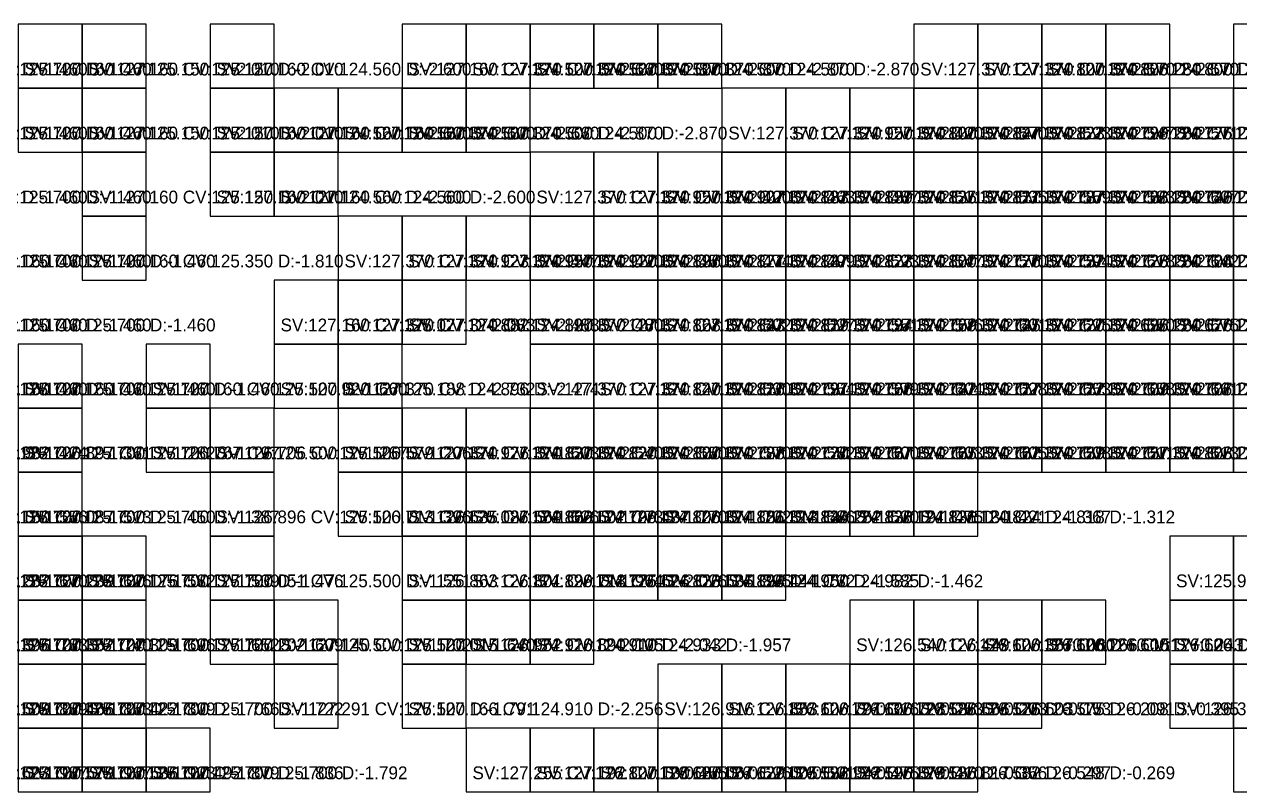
# Model space of a CAD drawing. Header units: metres. Extents: x 287857 to 287981, y 62957 to 63018.
# Drawn here: x 287893.02 to 287912.02, y 63005.93 to 63017.83 of the extents above; entities that cross this region are included whole.
import ezdxf

# ---------------------------------------------------------------- set-up
doc = ezdxf.new("R2010")
doc.units = ezdxf.units.M
for name, color, linetype, true_color in [('CORR-CUT', 7, 'Continuous', 0x3b82f6), ('CORR-DIFF-TXT', 7, 'Continuous', 0xffffff), ('CORR-FILL', 7, 'Continuous', 0xef4444)]:
    doc.layers.add(name, color=color, linetype=linetype, true_color=true_color)

msp = doc.modelspace()

# ---------------------------------------------------------------- linework, layer by layer
at = {"layer": 'CORR-CUT'}
for points in [[(287892.925, 63016.831, 127.16), (287893.925, 63016.831, 127.16), (287893.925, 63017.831, 127.16), (287892.925, 63017.831, 127.16), (287892.925, 63016.831, 127.16)], [(287893.925, 63016.831, 127.16), (287894.925, 63016.831, 127.16), (287894.925, 63017.831, 127.16), (287893.925, 63017.831, 127.16), (287893.925, 63016.831, 127.16)], [(287895.925, 63016.831, 127.16), (287896.925, 63016.831, 127.16), (287896.925, 63017.831, 127.16), (287895.925, 63017.831, 127.16), (287895.925, 63016.831, 127.16)], [(287898.925, 63016.831, 127.16), (287899.925, 63016.831, 127.16), (287899.925, 63017.831, 127.16), (287898.925, 63017.831, 127.16), (287898.925, 63016.831, 127.16)], [(287899.925, 63016.831, 127.37), (287900.925, 63016.831, 127.37), (287900.925, 63017.831, 127.37), (287899.925, 63017.831, 127.37), (287899.925, 63016.831, 127.37)], [(287900.925, 63016.831, 127.37), (287901.925, 63016.831, 127.37), (287901.925, 63017.831, 127.37), (287900.925, 63017.831, 127.37), (287900.925, 63016.831, 127.37)], [(287901.925, 63016.831, 127.37), (287902.925, 63016.831, 127.37), (287902.925, 63017.831, 127.37), (287901.925, 63017.831, 127.37), (287901.925, 63016.831, 127.37)], [(287902.925, 63016.831, 127.37), (287903.925, 63016.831, 127.37), (287903.925, 63017.831, 127.37), (287902.925, 63017.831, 127.37), (287902.925, 63016.831, 127.37)], [(287906.925, 63016.831, 127.37), (287907.925, 63016.831, 127.37), (287907.925, 63017.831, 127.37), (287906.925, 63017.831, 127.37), (287906.925, 63016.831, 127.37)], [(287907.925, 63016.831, 127.37), (287908.925, 63016.831, 127.37), (287908.925, 63017.831, 127.37), (287907.925, 63017.831, 127.37), (287907.925, 63016.831, 127.37)], [(287908.925, 63016.831, 127.37), (287909.925, 63016.831, 127.37), (287909.925, 63017.831, 127.37), (287908.925, 63017.831, 127.37), (287908.925, 63016.831, 127.37)], [(287909.925, 63016.831, 126.28), (287910.925, 63016.831, 126.28), (287910.925, 63017.831, 126.28), (287909.925, 63017.831, 126.28), (287909.925, 63016.831, 126.28)], [(287911.925, 63016.831, 126.28), (287912.925, 63016.831, 126.28), (287912.925, 63017.831, 126.28), (287911.925, 63017.831, 126.28), (287911.925, 63016.831, 126.28)], [(287892.925, 63015.831, 127.16), (287893.925, 63015.831, 127.16), (287893.925, 63016.831, 127.16), (287892.925, 63016.831, 127.16), (287892.925, 63015.831, 127.16)], [(287893.925, 63015.831, 127.16), (287894.925, 63015.831, 127.16), (287894.925, 63016.831, 127.16), (287893.925, 63016.831, 127.16), (287893.925, 63015.831, 127.16)], [(287895.925, 63015.831, 127.16), (287896.925, 63015.831, 127.16), (287896.925, 63016.831, 127.16), (287895.925, 63016.831, 127.16), (287895.925, 63015.831, 127.16)], [(287896.925, 63015.831, 127.16), (287897.925, 63015.831, 127.16), (287897.925, 63016.831, 127.16), (287896.925, 63016.831, 127.16), (287896.925, 63015.831, 127.16)], [(287897.925, 63015.831, 127.16), (287898.925, 63015.831, 127.16), (287898.925, 63016.831, 127.16), (287897.925, 63016.831, 127.16), (287897.925, 63015.831, 127.16)], [(287898.925, 63015.831, 127.37), (287899.925, 63015.831, 127.37), (287899.925, 63016.831, 127.37), (287898.925, 63016.831, 127.37), (287898.925, 63015.831, 127.37)], [(287899.925, 63015.831, 127.37), (287900.925, 63015.831, 127.37), (287900.925, 63016.831, 127.37), (287899.925, 63016.831, 127.37), (287899.925, 63015.831, 127.37)], [(287903.925, 63015.831, 127.37), (287904.925, 63015.831, 127.37), (287904.925, 63016.831, 127.37), (287903.925, 63016.831, 127.37), (287903.925, 63015.831, 127.37)], [(287904.925, 63015.831, 127.37), (287905.925, 63015.831, 127.37), (287905.925, 63016.831, 127.37), (287904.925, 63016.831, 127.37), (287904.925, 63015.831, 127.37)], [(287905.925, 63015.831, 127.37), (287906.925, 63015.831, 127.37), (287906.925, 63016.831, 127.37), (287905.925, 63016.831, 127.37), (287905.925, 63015.831, 127.37)], [(287906.925, 63015.831, 127.37), (287907.925, 63015.831, 127.37), (287907.925, 63016.831, 127.37), (287906.925, 63016.831, 127.37), (287906.925, 63015.831, 127.37)], [(287907.925, 63015.831, 127.37), (287908.925, 63015.831, 127.37), (287908.925, 63016.831, 127.37), (287907.925, 63016.831, 127.37), (287907.925, 63015.831, 127.37)], [(287908.925, 63015.831, 127.37), (287909.925, 63015.831, 127.37), (287909.925, 63016.831, 127.37), (287908.925, 63016.831, 127.37), (287908.925, 63015.831, 127.37)], [(287909.925, 63015.831, 126.28), (287910.925, 63015.831, 126.28), (287910.925, 63016.831, 126.28), (287909.925, 63016.831, 126.28), (287909.925, 63015.831, 126.28)], [(287910.925, 63015.831, 126.28), (287911.925, 63015.831, 126.28), (287911.925, 63016.831, 126.28), (287910.925, 63016.831, 126.28), (287910.925, 63015.831, 126.28)], [(287911.925, 63015.831, 126.28), (287912.925, 63015.831, 126.28), (287912.925, 63016.831, 126.28), (287911.925, 63016.831, 126.28), (287911.925, 63015.831, 126.28)], [(287893.925, 63014.831, 127.16), (287894.925, 63014.831, 127.16), (287894.925, 63015.831, 127.16), (287893.925, 63015.831, 127.16), (287893.925, 63014.831, 127.16)], [(287895.925, 63014.831, 127.16), (287896.925, 63014.831, 127.16), (287896.925, 63015.831, 127.16), (287895.925, 63015.831, 127.16), (287895.925, 63014.831, 127.16)], [(287896.925, 63014.831, 127.16), (287897.925, 63014.831, 127.16), (287897.925, 63015.831, 127.16), (287896.925, 63015.831, 127.16), (287896.925, 63014.831, 127.16)], [(287900.925, 63014.831, 127.37), (287901.925, 63014.831, 127.37), (287901.925, 63015.831, 127.37), (287900.925, 63015.831, 127.37), (287900.925, 63014.831, 127.37)], [(287901.925, 63014.831, 127.37), (287902.925, 63014.831, 127.37), (287902.925, 63015.831, 127.37), (287901.925, 63015.831, 127.37), (287901.925, 63014.831, 127.37)], [(287902.925, 63014.831, 127.37), (287903.925, 63014.831, 127.37), (287903.925, 63015.831, 127.37), (287902.925, 63015.831, 127.37), (287902.925, 63014.831, 127.37)], [(287903.925, 63014.831, 127.37), (287904.925, 63014.831, 127.37), (287904.925, 63015.831, 127.37), (287903.925, 63015.831, 127.37), (287903.925, 63014.831, 127.37)], [(287904.925, 63014.831, 127.37), (287905.925, 63014.831, 127.37), (287905.925, 63015.831, 127.37), (287904.925, 63015.831, 127.37), (287904.925, 63014.831, 127.37)], [(287905.925, 63014.831, 127.37), (287906.925, 63014.831, 127.37), (287906.925, 63015.831, 127.37), (287905.925, 63015.831, 127.37), (287905.925, 63014.831, 127.37)], [(287906.925, 63014.831, 127.37), (287907.925, 63014.831, 127.37), (287907.925, 63015.831, 127.37), (287906.925, 63015.831, 127.37), (287906.925, 63014.831, 127.37)], [(287907.925, 63014.831, 127.37), (287908.925, 63014.831, 127.37), (287908.925, 63015.831, 127.37), (287907.925, 63015.831, 127.37), (287907.925, 63014.831, 127.37)], [(287908.925, 63014.831, 127.37), (287909.925, 63014.831, 127.37), (287909.925, 63015.831, 127.37), (287908.925, 63015.831, 127.37), (287908.925, 63014.831, 127.37)], [(287909.925, 63014.831, 126.28), (287910.925, 63014.831, 126.28), (287910.925, 63015.831, 126.28), (287909.925, 63015.831, 126.28), (287909.925, 63014.831, 126.28)], [(287910.925, 63014.831, 126.28), (287911.925, 63014.831, 126.28), (287911.925, 63015.831, 126.28), (287910.925, 63015.831, 126.28), (287910.925, 63014.831, 126.28)], [(287911.925, 63014.831, 126.28), (287912.925, 63014.831, 126.28), (287912.925, 63015.831, 126.28), (287911.925, 63015.831, 126.28), (287911.925, 63014.831, 126.28)], [(287893.925, 63013.831, 127.16), (287894.925, 63013.831, 127.16), (287894.925, 63014.831, 127.16), (287893.925, 63014.831, 127.16), (287893.925, 63013.831, 127.16)], [(287897.925, 63013.831, 127.37), (287898.925, 63013.831, 127.37), (287898.925, 63014.831, 127.37), (287897.925, 63014.831, 127.37), (287897.925, 63013.831, 127.37)], [(287898.925, 63013.831, 127.37), (287899.925, 63013.831, 127.37), (287899.925, 63014.831, 127.37), (287898.925, 63014.831, 127.37), (287898.925, 63013.831, 127.37)], [(287899.925, 63013.831, 127.37), (287900.925, 63013.831, 127.37), (287900.925, 63014.831, 127.37), (287899.925, 63014.831, 127.37), (287899.925, 63013.831, 127.37)], [(287900.925, 63013.831, 127.37), (287901.925, 63013.831, 127.37), (287901.925, 63014.831, 127.37), (287900.925, 63014.831, 127.37), (287900.925, 63013.831, 127.37)], [(287901.925, 63013.831, 127.37), (287902.925, 63013.831, 127.37), (287902.925, 63014.831, 127.37), (287901.925, 63014.831, 127.37), (287901.925, 63013.831, 127.37)], [(287902.925, 63013.831, 127.37), (287903.925, 63013.831, 127.37), (287903.925, 63014.831, 127.37), (287902.925, 63014.831, 127.37), (287902.925, 63013.831, 127.37)], [(287903.925, 63013.831, 127.37), (287904.925, 63013.831, 127.37), (287904.925, 63014.831, 127.37), (287903.925, 63014.831, 127.37), (287903.925, 63013.831, 127.37)], [(287904.925, 63013.831, 127.37), (287905.925, 63013.831, 127.37), (287905.925, 63014.831, 127.37), (287904.925, 63014.831, 127.37), (287904.925, 63013.831, 127.37)], [(287905.925, 63013.831, 127.37), (287906.925, 63013.831, 127.37), (287906.925, 63014.831, 127.37), (287905.925, 63014.831, 127.37), (287905.925, 63013.831, 127.37)], [(287906.925, 63013.831, 127.37), (287907.925, 63013.831, 127.37), (287907.925, 63014.831, 127.37), (287906.925, 63014.831, 127.37), (287906.925, 63013.831, 127.37)], [(287907.925, 63013.831, 127.37), (287908.925, 63013.831, 127.37), (287908.925, 63014.831, 127.37), (287907.925, 63014.831, 127.37), (287907.925, 63013.831, 127.37)], [(287908.925, 63013.831, 127.37), (287909.925, 63013.831, 127.37), (287909.925, 63014.831, 127.37), (287908.925, 63014.831, 127.37), (287908.925, 63013.831, 127.37)], [(287909.925, 63013.831, 126.28), (287910.925, 63013.831, 126.28), (287910.925, 63014.831, 126.28), (287909.925, 63014.831, 126.28), (287909.925, 63013.831, 126.28)], [(287910.925, 63013.831, 126.28), (287911.925, 63013.831, 126.28), (287911.925, 63014.831, 126.28), (287910.925, 63014.831, 126.28), (287910.925, 63013.831, 126.28)], [(287911.925, 63013.831, 126.28), (287912.925, 63013.831, 126.28), (287912.925, 63014.831, 126.28), (287911.925, 63014.831, 126.28), (287911.925, 63013.831, 126.28)], [(287896.925, 63012.831, 127.16), (287897.925, 63012.831, 127.16), (287897.925, 63013.831, 127.16), (287896.925, 63013.831, 127.16), (287896.925, 63012.831, 127.16)], [(287897.925, 63012.831, 127.37), (287898.925, 63012.831, 127.37), (287898.925, 63013.831, 127.37), (287897.925, 63013.831, 127.37), (287897.925, 63012.831, 127.37)], [(287898.925, 63012.831, 127.37), (287899.925, 63012.831, 127.37), (287899.925, 63013.831, 127.37), (287898.925, 63013.831, 127.37), (287898.925, 63012.831, 127.37)], [(287900.925, 63012.831, 127.37), (287901.925, 63012.831, 127.37), (287901.925, 63013.831, 127.37), (287900.925, 63013.831, 127.37), (287900.925, 63012.831, 127.37)], [(287901.925, 63012.831, 127.37), (287902.925, 63012.831, 127.37), (287902.925, 63013.831, 127.37), (287901.925, 63013.831, 127.37), (287901.925, 63012.831, 127.37)], [(287902.925, 63012.831, 127.37), (287903.925, 63012.831, 127.37), (287903.925, 63013.831, 127.37), (287902.925, 63013.831, 127.37), (287902.925, 63012.831, 127.37)], [(287903.925, 63012.831, 127.37), (287904.925, 63012.831, 127.37), (287904.925, 63013.831, 127.37), (287903.925, 63013.831, 127.37), (287903.925, 63012.831, 127.37)], [(287904.925, 63012.831, 127.37), (287905.925, 63012.831, 127.37), (287905.925, 63013.831, 127.37), (287904.925, 63013.831, 127.37), (287904.925, 63012.831, 127.37)], [(287905.925, 63012.831, 127.37), (287906.925, 63012.831, 127.37), (287906.925, 63013.831, 127.37), (287905.925, 63013.831, 127.37), (287905.925, 63012.831, 127.37)], [(287906.925, 63012.831, 127.37), (287907.925, 63012.831, 127.37), (287907.925, 63013.831, 127.37), (287906.925, 63013.831, 127.37), (287906.925, 63012.831, 127.37)], [(287907.925, 63012.831, 127.37), (287908.925, 63012.831, 127.37), (287908.925, 63013.831, 127.37), (287907.925, 63013.831, 127.37), (287907.925, 63012.831, 127.37)], [(287908.925, 63012.831, 127.37), (287909.925, 63012.831, 127.37), (287909.925, 63013.831, 127.37), (287908.925, 63013.831, 127.37), (287908.925, 63012.831, 127.37)], [(287909.925, 63012.831, 126.28), (287910.925, 63012.831, 126.28), (287910.925, 63013.831, 126.28), (287909.925, 63013.831, 126.28), (287909.925, 63012.831, 126.28)], [(287910.925, 63012.831, 126.28), (287911.925, 63012.831, 126.28), (287911.925, 63013.831, 126.28), (287910.925, 63013.831, 126.28), (287910.925, 63012.831, 126.28)], [(287911.925, 63012.831, 126.28), (287912.925, 63012.831, 126.28), (287912.925, 63013.831, 126.28), (287911.925, 63013.831, 126.28), (287911.925, 63012.831, 126.28)], [(287892.925, 63011.831, 127.16), (287893.925, 63011.831, 127.16), (287893.925, 63012.831, 127.16), (287892.925, 63012.831, 127.16), (287892.925, 63011.831, 127.16)], [(287894.925, 63011.831, 127.16), (287895.925, 63011.831, 127.16), (287895.925, 63012.831, 127.16), (287894.925, 63012.831, 127.16), (287894.925, 63011.831, 127.16)], [(287896.925, 63011.831, 127.92), (287897.925, 63011.831, 127.92), (287897.925, 63012.831, 127.92), (287896.925, 63012.831, 127.92), (287896.925, 63011.831, 127.92)], [(287897.925, 63011.831, 127.37), (287898.925, 63011.831, 127.37), (287898.925, 63012.831, 127.37), (287897.925, 63012.831, 127.37), (287897.925, 63011.831, 127.37)], [(287900.925, 63011.831, 127.37), (287901.925, 63011.831, 127.37), (287901.925, 63012.831, 127.37), (287900.925, 63012.831, 127.37), (287900.925, 63011.831, 127.37)], [(287901.925, 63011.831, 127.37), (287902.925, 63011.831, 127.37), (287902.925, 63012.831, 127.37), (287901.925, 63012.831, 127.37), (287901.925, 63011.831, 127.37)], [(287902.925, 63011.831, 127.37), (287903.925, 63011.831, 127.37), (287903.925, 63012.831, 127.37), (287902.925, 63012.831, 127.37), (287902.925, 63011.831, 127.37)], [(287903.925, 63011.831, 127.37), (287904.925, 63011.831, 127.37), (287904.925, 63012.831, 127.37), (287903.925, 63012.831, 127.37), (287903.925, 63011.831, 127.37)], [(287904.925, 63011.831, 127.37), (287905.925, 63011.831, 127.37), (287905.925, 63012.831, 127.37), (287904.925, 63012.831, 127.37), (287904.925, 63011.831, 127.37)], [(287905.925, 63011.831, 127.37), (287906.925, 63011.831, 127.37), (287906.925, 63012.831, 127.37), (287905.925, 63012.831, 127.37), (287905.925, 63011.831, 127.37)], [(287906.925, 63011.831, 127.37), (287907.925, 63011.831, 127.37), (287907.925, 63012.831, 127.37), (287906.925, 63012.831, 127.37), (287906.925, 63011.831, 127.37)], [(287907.925, 63011.831, 127.37), (287908.925, 63011.831, 127.37), (287908.925, 63012.831, 127.37), (287907.925, 63012.831, 127.37), (287907.925, 63011.831, 127.37)], [(287908.925, 63011.831, 127.37), (287909.925, 63011.831, 127.37), (287909.925, 63012.831, 127.37), (287908.925, 63012.831, 127.37), (287908.925, 63011.831, 127.37)], [(287909.925, 63011.831, 127.37), (287910.925, 63011.831, 127.37), (287910.925, 63012.831, 127.37), (287909.925, 63012.831, 127.37), (287909.925, 63011.831, 127.37)], [(287910.925, 63011.831, 126.28), (287911.925, 63011.831, 126.28), (287911.925, 63012.831, 126.28), (287910.925, 63012.831, 126.28), (287910.925, 63011.831, 126.28)], [(287911.925, 63011.831, 126.28), (287912.925, 63011.831, 126.28), (287912.925, 63012.831, 126.28), (287911.925, 63012.831, 126.28), (287911.925, 63011.831, 126.28)], [(287892.925, 63010.831, 126.897), (287893.925, 63010.831, 126.897), (287893.925, 63011.831, 126.897), (287892.925, 63011.831, 126.897), (287892.925, 63010.831, 126.897)], [(287894.925, 63010.831, 126.767), (287895.925, 63010.831, 126.767), (287895.925, 63011.831, 126.767), (287894.925, 63011.831, 126.767), (287894.925, 63010.831, 126.767)], [(287895.925, 63010.831, 126.706), (287896.925, 63010.831, 126.706), (287896.925, 63011.831, 126.706), (287895.925, 63011.831, 126.706), (287895.925, 63010.831, 126.706)], [(287897.925, 63010.831, 126.579), (287898.925, 63010.831, 126.579), (287898.925, 63011.831, 126.579), (287897.925, 63011.831, 126.579), (287897.925, 63010.831, 126.579)], [(287898.925, 63010.831, 127.37), (287899.925, 63010.831, 127.37), (287899.925, 63011.831, 127.37), (287898.925, 63011.831, 127.37), (287898.925, 63010.831, 127.37)], [(287899.925, 63010.831, 127.37), (287900.925, 63010.831, 127.37), (287900.925, 63011.831, 127.37), (287899.925, 63011.831, 127.37), (287899.925, 63010.831, 127.37)], [(287900.925, 63010.831, 127.37), (287901.925, 63010.831, 127.37), (287901.925, 63011.831, 127.37), (287900.925, 63011.831, 127.37), (287900.925, 63010.831, 127.37)], [(287901.925, 63010.831, 127.37), (287902.925, 63010.831, 127.37), (287902.925, 63011.831, 127.37), (287901.925, 63011.831, 127.37), (287901.925, 63010.831, 127.37)], [(287902.925, 63010.831, 127.37), (287903.925, 63010.831, 127.37), (287903.925, 63011.831, 127.37), (287902.925, 63011.831, 127.37), (287902.925, 63010.831, 127.37)], [(287903.925, 63010.831, 127.37), (287904.925, 63010.831, 127.37), (287904.925, 63011.831, 127.37), (287903.925, 63011.831, 127.37), (287903.925, 63010.831, 127.37)], [(287904.925, 63010.831, 127.37), (287905.925, 63010.831, 127.37), (287905.925, 63011.831, 127.37), (287904.925, 63011.831, 127.37), (287904.925, 63010.831, 127.37)], [(287905.925, 63010.831, 127.37), (287906.925, 63010.831, 127.37), (287906.925, 63011.831, 127.37), (287905.925, 63011.831, 127.37), (287905.925, 63010.831, 127.37)], [(287906.925, 63010.831, 127.37), (287907.925, 63010.831, 127.37), (287907.925, 63011.831, 127.37), (287906.925, 63011.831, 127.37), (287906.925, 63010.831, 127.37)], [(287907.925, 63010.831, 127.37), (287908.925, 63010.831, 127.37), (287908.925, 63011.831, 127.37), (287907.925, 63011.831, 127.37), (287907.925, 63010.831, 127.37)], [(287908.925, 63010.831, 127.37), (287909.925, 63010.831, 127.37), (287909.925, 63011.831, 127.37), (287908.925, 63011.831, 127.37), (287908.925, 63010.831, 127.37)], [(287909.925, 63010.831, 127.37), (287910.925, 63010.831, 127.37), (287910.925, 63011.831, 127.37), (287909.925, 63011.831, 127.37), (287909.925, 63010.831, 127.37)], [(287910.925, 63010.831, 126.28), (287911.925, 63010.831, 126.28), (287911.925, 63011.831, 126.28), (287910.925, 63011.831, 126.28), (287910.925, 63010.831, 126.28)], [(287911.925, 63010.831, 126.28), (287912.925, 63010.831, 126.28), (287912.925, 63011.831, 126.28), (287911.925, 63011.831, 126.28), (287911.925, 63010.831, 126.28)], [(287892.925, 63009.831, 127.087), (287893.925, 63009.831, 127.087), (287893.925, 63010.831, 127.087), (287892.925, 63010.831, 127.087), (287892.925, 63009.831, 127.087)], [(287895.925, 63009.831, 126.896), (287896.925, 63009.831, 126.896), (287896.925, 63010.831, 126.896), (287895.925, 63010.831, 126.896), (287895.925, 63009.831, 126.896)], [(287897.925, 63009.831, 126.713), (287898.925, 63009.831, 126.713), (287898.925, 63010.831, 126.713), (287897.925, 63010.831, 126.713), (287897.925, 63009.831, 126.713)], [(287898.925, 63009.831, 126.635), (287899.925, 63009.831, 126.635), (287899.925, 63010.831, 126.635), (287898.925, 63010.831, 126.635), (287898.925, 63009.831, 126.635)], [(287899.925, 63009.831, 126.569), (287900.925, 63009.831, 126.569), (287900.925, 63010.831, 126.569), (287899.925, 63010.831, 126.569), (287899.925, 63009.831, 126.569)], [(287900.925, 63009.831, 126.502), (287901.925, 63009.831, 126.502), (287901.925, 63010.831, 126.502), (287900.925, 63010.831, 126.502), (287900.925, 63009.831, 126.502)], [(287901.925, 63009.831, 126.437), (287902.925, 63009.831, 126.437), (287902.925, 63010.831, 126.437), (287901.925, 63010.831, 126.437), (287901.925, 63009.831, 126.437)], [(287902.925, 63009.831, 126.374), (287903.925, 63009.831, 126.374), (287903.925, 63010.831, 126.374), (287902.925, 63010.831, 126.374), (287902.925, 63009.831, 126.374)], [(287903.925, 63009.831, 126.313), (287904.925, 63009.831, 126.313), (287904.925, 63010.831, 126.313), (287903.925, 63010.831, 126.313), (287903.925, 63009.831, 126.313)], [(287904.925, 63009.831, 126.252), (287905.925, 63009.831, 126.252), (287905.925, 63010.831, 126.252), (287904.925, 63010.831, 126.252), (287904.925, 63009.831, 126.252)], [(287905.925, 63009.831, 126.191), (287906.925, 63009.831, 126.191), (287906.925, 63010.831, 126.191), (287905.925, 63010.831, 126.191), (287905.925, 63009.831, 126.191)], [(287906.925, 63009.831, 126.13), (287907.925, 63009.831, 126.13), (287907.925, 63010.831, 126.13), (287906.925, 63010.831, 126.13), (287906.925, 63009.831, 126.13)], [(287892.925, 63008.831, 127.239), (287893.925, 63008.831, 127.239), (287893.925, 63009.831, 127.239), (287892.925, 63009.831, 127.239), (287892.925, 63008.831, 127.239)], [(287893.925, 63008.831, 127.176), (287894.925, 63008.831, 127.176), (287894.925, 63009.831, 127.176), (287893.925, 63009.831, 127.176), (287893.925, 63008.831, 127.176)], [(287895.925, 63008.831, 127.051), (287896.925, 63008.831, 127.051), (287896.925, 63009.831, 127.051), (287895.925, 63009.831, 127.051), (287895.925, 63008.831, 127.051)], [(287898.925, 63008.831, 126.863), (287899.925, 63008.831, 126.863), (287899.925, 63009.831, 126.863), (287898.925, 63009.831, 126.863), (287898.925, 63008.831, 126.863)], [(287899.925, 63008.831, 126.801), (287900.925, 63008.831, 126.801), (287900.925, 63009.831, 126.801), (287899.925, 63009.831, 126.801), (287899.925, 63008.831, 126.801)], [(287900.925, 63008.831, 126.718), (287901.925, 63008.831, 126.718), (287901.925, 63009.831, 126.718), (287900.925, 63009.831, 126.718), (287900.925, 63008.831, 126.718)], [(287901.925, 63008.831, 126.626), (287902.925, 63008.831, 126.626), (287902.925, 63009.831, 126.626), (287901.925, 63009.831, 126.626), (287901.925, 63008.831, 126.626)], [(287902.925, 63008.831, 126.535), (287903.925, 63008.831, 126.535), (287903.925, 63009.831, 126.535), (287902.925, 63009.831, 126.535), (287902.925, 63008.831, 126.535)], [(287903.925, 63008.831, 126.444), (287904.925, 63008.831, 126.444), (287904.925, 63009.831, 126.444), (287903.925, 63009.831, 126.444), (287903.925, 63008.831, 126.444)], [(287910.925, 63008.831, 125.981), (287911.925, 63008.831, 125.981), (287911.925, 63009.831, 125.981), (287910.925, 63009.831, 125.981), (287910.925, 63008.831, 125.981)], [(287911.925, 63008.831, 125.92), (287912.925, 63008.831, 125.92), (287912.925, 63009.831, 125.92), (287911.925, 63009.831, 125.92), (287911.925, 63008.831, 125.92)], [(287892.925, 63007.831, 127.352), (287893.925, 63007.831, 127.352), (287893.925, 63008.831, 127.352), (287892.925, 63008.831, 127.352), (287892.925, 63007.831, 127.352)], [(287893.925, 63007.831, 127.309), (287894.925, 63007.831, 127.309), (287894.925, 63008.831, 127.309), (287893.925, 63008.831, 127.309), (287893.925, 63007.831, 127.309)], [(287895.925, 63007.831, 127.202), (287896.925, 63007.831, 127.202), (287896.925, 63008.831, 127.202), (287895.925, 63008.831, 127.202), (287895.925, 63007.831, 127.202)], [(287896.925, 63007.831, 127.14), (287897.925, 63007.831, 127.14), (287897.925, 63008.831, 127.14), (287896.925, 63008.831, 127.14), (287896.925, 63007.831, 127.14)], [(287898.925, 63007.831, 127.015), (287899.925, 63007.831, 127.015), (287899.925, 63008.831, 127.015), (287898.925, 63008.831, 127.015), (287898.925, 63007.831, 127.015)], [(287899.925, 63007.831, 126.952), (287900.925, 63007.831, 126.952), (287900.925, 63008.831, 126.952), (287899.925, 63008.831, 126.952), (287899.925, 63007.831, 126.952)], [(287900.925, 63007.831, 126.89), (287901.925, 63007.831, 126.89), (287901.925, 63008.831, 126.89), (287900.925, 63008.831, 126.89), (287900.925, 63007.831, 126.89)], [(287910.925, 63007.831, 126.109), (287911.925, 63007.831, 126.109), (287911.925, 63008.831, 126.109), (287910.925, 63008.831, 126.109), (287910.925, 63007.831, 126.109)], [(287911.925, 63007.831, 126.043), (287912.925, 63007.831, 126.043), (287912.925, 63008.831, 126.043), (287911.925, 63008.831, 126.043), (287911.925, 63007.831, 126.043)], [(287892.925, 63006.831, 127.466), (287893.925, 63006.831, 127.466), (287893.925, 63007.831, 127.466), (287892.925, 63007.831, 127.466), (287892.925, 63006.831, 127.466)], [(287893.925, 63006.831, 127.422), (287894.925, 63006.831, 127.422), (287894.925, 63007.831, 127.422), (287893.925, 63007.831, 127.422), (287893.925, 63006.831, 127.422)], [(287896.925, 63006.831, 127.291), (287897.925, 63006.831, 127.291), (287897.925, 63007.831, 127.291), (287896.925, 63007.831, 127.291), (287896.925, 63006.831, 127.291)], [(287898.925, 63006.831, 127.166), (287899.925, 63006.831, 127.166), (287899.925, 63007.831, 127.166), (287898.925, 63007.831, 127.166), (287898.925, 63006.831, 127.166)], [(287902.925, 63006.831, 126.916), (287903.925, 63006.831, 126.916), (287903.925, 63007.831, 126.916), (287902.925, 63007.831, 126.916), (287902.925, 63006.831, 126.916)], [(287903.925, 63006.831, 126.853), (287904.925, 63006.831, 126.853), (287904.925, 63007.831, 126.853), (287903.925, 63007.831, 126.853), (287903.925, 63006.831, 126.853)], [(287904.925, 63006.831, 126.791), (287905.925, 63006.831, 126.791), (287905.925, 63007.831, 126.791), (287904.925, 63007.831, 126.791), (287904.925, 63006.831, 126.791)], [(287905.925, 63006.831, 126.728), (287906.925, 63006.831, 126.728), (287906.925, 63007.831, 126.728), (287905.925, 63007.831, 126.728), (287905.925, 63006.831, 126.728)], [(287906.925, 63006.831, 126.666), (287907.925, 63006.831, 126.666), (287907.925, 63007.831, 126.666), (287906.925, 63007.831, 126.666), (287906.925, 63006.831, 126.666)], [(287907.925, 63006.831, 126.603), (287908.925, 63006.831, 126.603), (287908.925, 63007.831, 126.603), (287907.925, 63007.831, 126.603), (287907.925, 63006.831, 126.603)], [(287910.925, 63006.831, 126.362), (287911.925, 63006.831, 126.362), (287911.925, 63007.831, 126.362), (287910.925, 63007.831, 126.362), (287910.925, 63006.831, 126.362)], [(287911.925, 63006.831, 126.271), (287912.925, 63006.831, 126.271), (287912.925, 63007.831, 126.271), (287911.925, 63007.831, 126.271), (287911.925, 63006.831, 126.271)], [(287892.925, 63005.831, 127.579), (287893.925, 63005.831, 127.579), (287893.925, 63006.831, 127.579), (287892.925, 63006.831, 127.579), (287892.925, 63005.831, 127.579)], [(287893.925, 63005.831, 127.536), (287894.925, 63005.831, 127.536), (287894.925, 63006.831, 127.536), (287893.925, 63006.831, 127.536), (287893.925, 63005.831, 127.536)], [(287894.925, 63005.831, 127.492), (287895.925, 63005.831, 127.492), (287895.925, 63006.831, 127.492), (287894.925, 63006.831, 127.492), (287894.925, 63005.831, 127.492)], [(287899.925, 63005.831, 127.255), (287900.925, 63005.831, 127.255), (287900.925, 63006.831, 127.255), (287899.925, 63006.831, 127.255), (287899.925, 63005.831, 127.255)], [(287900.925, 63005.831, 127.192), (287901.925, 63005.831, 127.192), (287901.925, 63006.831, 127.192), (287900.925, 63006.831, 127.192), (287900.925, 63005.831, 127.192)], [(287901.925, 63005.831, 127.13), (287902.925, 63005.831, 127.13), (287902.925, 63006.831, 127.13), (287901.925, 63006.831, 127.13), (287901.925, 63005.831, 127.13)], [(287902.925, 63005.831, 127.067), (287903.925, 63005.831, 127.067), (287903.925, 63006.831, 127.067), (287902.925, 63006.831, 127.067), (287902.925, 63005.831, 127.067)], [(287903.925, 63005.831, 127.005), (287904.925, 63005.831, 127.005), (287904.925, 63006.831, 127.005), (287903.925, 63006.831, 127.005), (287903.925, 63005.831, 127.005)], [(287904.925, 63005.831, 126.942), (287905.925, 63005.831, 126.942), (287905.925, 63006.831, 126.942), (287904.925, 63006.831, 126.942), (287904.925, 63005.831, 126.942)], [(287905.925, 63005.831, 126.879), (287906.925, 63005.831, 126.879), (287906.925, 63006.831, 126.879), (287905.925, 63006.831, 126.879), (287905.925, 63005.831, 126.879)], [(287906.925, 63005.831, 126.817), (287907.925, 63005.831, 126.817), (287907.925, 63006.831, 126.817), (287906.925, 63006.831, 126.817), (287906.925, 63005.831, 126.817)], [(287911.925, 63005.831, 126.504), (287912.925, 63005.831, 126.504), (287912.925, 63006.831, 126.504), (287911.925, 63006.831, 126.504), (287911.925, 63005.831, 126.504)]]:
    msp.add_polyline3d(points, dxfattribs=at)
at = {"layer": 'CORR-FILL'}
for points in [[(287905.925, 63007.831, 126.54), (287906.925, 63007.831, 126.54), (287906.925, 63008.831, 126.54), (287905.925, 63008.831, 126.54), (287905.925, 63007.831, 126.54)], [(287906.925, 63007.831, 126.449), (287907.925, 63007.831, 126.449), (287907.925, 63008.831, 126.449), (287906.925, 63008.831, 126.449), (287906.925, 63007.831, 126.449)], [(287907.925, 63007.831, 126.357), (287908.925, 63007.831, 126.357), (287908.925, 63008.831, 126.357), (287907.925, 63008.831, 126.357), (287907.925, 63007.831, 126.357)], [(287908.925, 63007.831, 126.266), (287909.925, 63007.831, 126.266), (287909.925, 63008.831, 126.266), (287908.925, 63008.831, 126.266), (287908.925, 63007.831, 126.266)]]:
    msp.add_polyline3d(points, dxfattribs=at)

# ---------------------------------------------------------------- texts
at = {"layer": 'CORR-DIFF-TXT'}
for s, p in [('SV:127.160 CV:125.700 D:-1.460', (287890.025, 63017.031, 127.16)), ('SV:127.160 CV:125.700 D:-1.460', (287891.025, 63017.031, 127.16)), ('SV:127.160 CV:125.150 D:-2.010', (287893.025, 63017.031, 127.16)), ('SV:127.160 CV:125.150 D:-2.010', (287894.025, 63017.031, 127.16)), ('SV:127.160 CV:124.560 D:-2.600', (287896.025, 63017.031, 127.16)), ('SV:127.160 CV:124.500 D:-2.660', (287899.025, 63017.031, 127.16)), ('SV:127.370 CV:124.500 D:-2.870', (287900.025, 63017.031, 127.37)), ('SV:127.370 CV:124.500 D:-2.870', (287901.025, 63017.031, 127.37)), ('SV:127.370 CV:124.500 D:-2.870', (287902.025, 63017.031, 127.37)), ('SV:127.370 CV:124.500 D:-2.870', (287903.025, 63017.031, 127.37)), ('SV:127.370 CV:124.800 D:-2.570', (287907.025, 63017.031, 127.37)), ('SV:127.370 CV:124.800 D:-2.570', (287908.025, 63017.031, 127.37)), ('SV:127.370 CV:124.800 D:-2.570', (287909.025, 63017.031, 127.37)), ('SV:126.280 CV:124.800 D:-1.480', (287910.025, 63017.031, 126.28)), ('SV:127.160 CV:125.700 D:-1.460', (287890.025, 63016.031, 127.16)), ('SV:127.160 CV:125.700 D:-1.460', (287891.025, 63016.031, 127.16)), ('SV:127.160 CV:125.150 D:-2.010', (287893.025, 63016.031, 127.16)), ('SV:127.160 CV:125.150 D:-2.010', (287894.025, 63016.031, 127.16)), ('SV:127.160 CV:124.560 D:-2.600', (287896.025, 63016.031, 127.16)), ('SV:127.160 CV:124.560 D:-2.600', (287897.025, 63016.031, 127.16)), ('SV:127.160 CV:124.500 D:-2.660', (287898.025, 63016.031, 127.16)), ('SV:127.370 CV:124.500 D:-2.870', (287899.025, 63016.031, 127.37)), ('SV:127.370 CV:124.500 D:-2.870', (287900.025, 63016.031, 127.37)), ('SV:127.370 CV:124.950 D:-2.420', (287904.025, 63016.031, 127.37)), ('SV:127.370 CV:124.800 D:-2.570', (287905.025, 63016.031, 127.37)), ('SV:127.370 CV:124.847 D:-2.523', (287906.025, 63016.031, 127.37)), ('SV:127.370 CV:124.823 D:-2.547', (287907.025, 63016.031, 127.37)), ('SV:127.370 CV:124.799 D:-2.571', (287908.025, 63016.031, 127.37)), ('SV:127.370 CV:124.775 D:-2.595', (287909.025, 63016.031, 127.37)), ('SV:126.280 CV:124.743 D:-1.537', (287910.025, 63016.031, 126.28)), ('SV:126.280 CV:124.675 D:-1.605', (287911.025, 63016.031, 126.28)), ('SV:127.160 CV:125.700 D:-1.460', (287890.025, 63015.031, 127.16)), ('SV:127.160 CV:125.700 D:-1.460', (287891.025, 63015.031, 127.16)), ('SV:127.160 CV:125.150 D:-2.010', (287894.025, 63015.031, 127.16)), ('SV:127.160 CV:124.560 D:-2.600', (287896.025, 63015.031, 127.16)), ('SV:127.160 CV:124.560 D:-2.600', (287897.025, 63015.031, 127.16)), ('SV:127.370 CV:124.950 D:-2.420', (287901.025, 63015.031, 127.37)), ('SV:127.370 CV:124.907 D:-2.463', (287902.025, 63015.031, 127.37)), ('SV:127.370 CV:124.883 D:-2.487', (287903.025, 63015.031, 127.37)), ('SV:127.370 CV:124.859 D:-2.511', (287904.025, 63015.031, 127.37)), ('SV:127.370 CV:124.835 D:-2.535', (287905.025, 63015.031, 127.37)), ('SV:127.370 CV:124.811 D:-2.559', (287906.025, 63015.031, 127.37)), ('SV:127.370 CV:124.787 D:-2.583', (287907.025, 63015.031, 127.37)), ('SV:127.370 CV:124.763 D:-2.607', (287908.025, 63015.031, 127.37)), ('SV:127.370 CV:124.740 D:-2.630', (287909.025, 63015.031, 127.37)), ('SV:126.280 CV:124.710 D:-1.570', (287910.025, 63015.031, 126.28)), ('SV:126.280 CV:124.642 D:-1.638', (287911.025, 63015.031, 126.28)), ('SV:127.160 CV:125.700 D:-1.460', (287890.025, 63014.031, 127.16)), ('SV:127.160 CV:125.700 D:-1.460', (287891.025, 63014.031, 127.16)), ('SV:127.160 CV:125.700 D:-1.460', (287892.025, 63014.031, 127.16)), ('SV:127.160 CV:125.350 D:-1.810', (287894.025, 63014.031, 127.16)), ('SV:127.370 CV:124.923 D:-2.447', (287898.025, 63014.031, 127.37)), ('SV:127.370 CV:124.950 D:-2.420', (287899.025, 63014.031, 127.37)), ('SV:127.370 CV:124.920 D:-2.450', (287900.025, 63014.031, 127.37)), ('SV:127.370 CV:124.896 D:-2.474', (287901.025, 63014.031, 127.37)), ('SV:127.370 CV:124.871 D:-2.499', (287902.025, 63014.031, 127.37)), ('SV:127.370 CV:124.847 D:-2.523', (287903.025, 63014.031, 127.37)), ('SV:127.370 CV:124.823 D:-2.547', (287904.025, 63014.031, 127.37)), ('SV:127.370 CV:124.800 D:-2.570', (287905.025, 63014.031, 127.37)), ('SV:127.370 CV:124.776 D:-2.594', (287906.025, 63014.031, 127.37)), ('SV:127.370 CV:124.752 D:-2.618', (287907.025, 63014.031, 127.37)), ('SV:127.370 CV:124.728 D:-2.642', (287908.025, 63014.031, 127.37)), ('SV:127.370 CV:124.704 D:-2.666', (287909.025, 63014.031, 127.37)), ('SV:126.280 CV:124.677 D:-1.603', (287910.025, 63014.031, 126.28)), ('SV:126.280 CV:124.609 D:-1.671', (287911.025, 63014.031, 126.28)), ('SV:127.160 CV:125.700 D:-1.460', (287890.025, 63013.031, 127.16)), ('SV:127.160 CV:125.700 D:-1.460', (287891.025, 63013.031, 127.16)), ('SV:127.160 CV:125.700 D:-1.460', (287892.025, 63013.031, 127.16)), ('SV:127.160 CV:125.077 D:-2.083', (287897.025, 63013.031, 127.16)), ('SV:127.370 CV:124.882 D:-2.488', (287898.025, 63013.031, 127.37)), ('SV:127.370 CV:124.890 D:-2.480', (287899.025, 63013.031, 127.37)), ('SV:127.370 CV:124.868 D:-2.502', (287901.025, 63013.031, 127.37)), ('SV:127.370 CV:124.843 D:-2.527', (287902.025, 63013.031, 127.37)), ('SV:127.370 CV:124.819 D:-2.551', (287903.025, 63013.031, 127.37)), ('SV:127.370 CV:124.794 D:-2.576', (287904.025, 63013.031, 127.37)), ('SV:127.370 CV:124.769 D:-2.601', (287905.025, 63013.031, 127.37)), ('SV:127.370 CV:124.745 D:-2.625', (287906.025, 63013.031, 127.37)), ('SV:127.370 CV:124.720 D:-2.650', (287907.025, 63013.031, 127.37)), ('SV:127.370 CV:124.695 D:-2.675', (287908.025, 63013.031, 127.37)), ('SV:127.370 CV:124.670 D:-2.700', (287909.025, 63013.031, 127.37)), ('SV:126.280 CV:124.650 D:-1.630', (287910.025, 63013.031, 126.28)), ('SV:126.280 CV:124.659 D:-1.621', (287911.025, 63013.031, 126.28)), ('SV:127.160 CV:125.700 D:-1.460', (287890.025, 63012.031, 127.16)), ('SV:127.160 CV:125.700 D:-1.460', (287891.025, 63012.031, 127.16)), ('SV:127.160 CV:125.700 D:-1.460', (287892.025, 63012.031, 127.16)), ('SV:127.160 CV:125.700 D:-1.460', (287893.025, 63012.031, 127.16)), ('SV:127.160 CV:125.500 D:-1.660', (287895.025, 63012.031, 127.16)), ('SV:127.920 CV:125.188 D:-2.732', (287897.025, 63012.031, 127.92)), ('SV:127.370 CV:124.896 D:-2.474', (287898.025, 63012.031, 127.37)), ('SV:127.370 CV:124.840 D:-2.530', (287901.025, 63012.031, 127.37)), ('SV:127.370 CV:124.816 D:-2.554', (287902.025, 63012.031, 127.37)), ('SV:127.370 CV:124.791 D:-2.579', (287903.025, 63012.031, 127.37)), ('SV:127.370 CV:124.766 D:-2.604', (287904.025, 63012.031, 127.37)), ('SV:127.370 CV:124.742 D:-2.628', (287905.025, 63012.031, 127.37)), ('SV:127.370 CV:124.717 D:-2.653', (287906.025, 63012.031, 127.37)), ('SV:127.370 CV:124.712 D:-2.658', (287907.025, 63012.031, 127.37)), ('SV:127.370 CV:124.709 D:-2.661', (287908.025, 63012.031, 127.37)), ('SV:127.370 CV:124.707 D:-2.663', (287909.025, 63012.031, 127.37)), ('SV:127.370 CV:124.801 D:-2.569', (287910.025, 63012.031, 127.37)), ('SV:126.280 CV:124.796 D:-1.484', (287911.025, 63012.031, 126.28)), ('SV:127.124 CV:125.700 D:-1.424', (287890.025, 63011.031, 127.124)), ('SV:127.061 CV:125.700 D:-1.361', (287891.025, 63011.031, 127.061)), ('SV:126.982 CV:125.700 D:-1.282', (287892.025, 63011.031, 126.982)), ('SV:126.897 CV:125.700 D:-1.197', (287893.025, 63011.031, 126.897)), ('SV:126.767 CV:125.500 D:-1.267', (287895.025, 63011.031, 126.767)), ('SV:126.706 CV:125.500 D:-1.206', (287896.025, 63011.031, 126.706)), ('SV:126.579 CV:124.976 D:-1.603', (287898.025, 63011.031, 126.579)), ('SV:127.370 CV:124.830 D:-2.540', (287899.025, 63011.031, 127.37)), ('SV:127.370 CV:124.820 D:-2.550', (287900.025, 63011.031, 127.37)), ('SV:127.370 CV:124.800 D:-2.570', (287901.025, 63011.031, 127.37)), ('SV:127.370 CV:124.788 D:-2.582', (287902.025, 63011.031, 127.37)), ('SV:127.370 CV:124.770 D:-2.600', (287903.025, 63011.031, 127.37)), ('SV:127.370 CV:124.767 D:-2.603', (287904.025, 63011.031, 127.37)), ('SV:127.370 CV:124.765 D:-2.605', (287905.025, 63011.031, 127.37)), ('SV:127.370 CV:124.762 D:-2.608', (287906.025, 63011.031, 127.37)), ('SV:127.370 CV:124.759 D:-2.611', (287907.025, 63011.031, 127.37)), ('SV:127.370 CV:124.757 D:-2.613', (287908.025, 63011.031, 127.37)), ('SV:127.370 CV:124.803 D:-2.567', (287909.025, 63011.031, 127.37)), ('SV:127.370 CV:124.931 D:-2.439', (287910.025, 63011.031, 127.37)), ('SV:126.280 CV:124.932 D:-1.348', (287911.025, 63011.031, 126.28)), ('SV:127.256 CV:125.700 D:-1.556', (287890.025, 63010.031, 127.256)), ('SV:127.213 CV:125.700 D:-1.513', (287891.025, 63010.031, 127.213)), ('SV:127.150 CV:125.700 D:-1.450', (287892.025, 63010.031, 127.15)), ('SV:127.087 CV:125.700 D:-1.387', (287893.025, 63010.031, 127.087)), ('SV:126.896 CV:125.500 D:-1.396', (287896.025, 63010.031, 126.896)), ('SV:126.713 CV:125.087 D:-1.626', (287898.025, 63010.031, 126.713)), ('SV:126.635 CV:124.862 D:-1.773', (287899.025, 63010.031, 126.635)), ('SV:126.569 CV:124.799 D:-1.770', (287900.025, 63010.031, 126.569)), ('SV:126.502 CV:124.800 D:-1.702', (287901.025, 63010.031, 126.502)), ('SV:126.437 CV:124.851 D:-1.586', (287902.025, 63010.031, 126.437)), ('SV:126.374 CV:124.844 D:-1.530', (287903.025, 63010.031, 126.374)), ('SV:126.313 CV:124.838 D:-1.475', (287904.025, 63010.031, 126.313)), ('SV:126.252 CV:124.831 D:-1.421', (287905.025, 63010.031, 126.252)), ('SV:126.191 CV:124.824 D:-1.367', (287906.025, 63010.031, 126.191)), ('SV:126.130 CV:124.818 D:-1.312', (287907.025, 63010.031, 126.13)), ('SV:127.370 CV:125.700 D:-1.670', (287890.025, 63009.031, 127.37)), ('SV:127.326 CV:125.700 D:-1.626', (287891.025, 63009.031, 127.326)), ('SV:127.282 CV:125.700 D:-1.582', (287892.025, 63009.031, 127.282)), ('SV:127.239 CV:125.700 D:-1.539', (287893.025, 63009.031, 127.239)), ('SV:127.176 CV:125.700 D:-1.476', (287894.025, 63009.031, 127.176)), ('SV:127.051 CV:125.500 D:-1.551', (287896.025, 63009.031, 127.051)), ('SV:126.863 CV:124.899 D:-1.964', (287899.025, 63009.031, 126.863)), ('SV:126.801 CV:124.775 D:-2.026', (287900.025, 63009.031, 126.801)), ('SV:126.718 CV:124.823 D:-1.895', (287901.025, 63009.031, 126.718)), ('SV:126.626 CV:124.894 D:-1.732', (287902.025, 63009.031, 126.626)), ('SV:126.535 CV:124.950 D:-1.585', (287903.025, 63009.031, 126.535)), ('SV:126.444 CV:124.982 D:-1.462', (287904.025, 63009.031, 126.444)), ('SV:125.981 CV:125.162 D:-0.819', (287911.025, 63009.031, 125.981)), ('SV:127.483 CV:125.700 D:-1.783', (287890.025, 63008.031, 127.483)), ('SV:127.440 CV:125.700 D:-1.740', (287891.025, 63008.031, 127.44)), ('SV:127.396 CV:125.700 D:-1.696', (287892.025, 63008.031, 127.396)), ('SV:127.352 CV:125.700 D:-1.652', (287893.025, 63008.031, 127.352)), ('SV:127.309 CV:125.700 D:-1.609', (287894.025, 63008.031, 127.309)), ('SV:127.202 CV:125.500 D:-1.702', (287896.025, 63008.031, 127.202)), ('SV:127.140 CV:125.500 D:-1.640', (287897.025, 63008.031, 127.14)), ('SV:127.015 CV:124.910 D:-2.105', (287899.025, 63008.031, 127.015)), ('SV:126.952 CV:124.910 D:-2.042', (287900.025, 63008.031, 126.952)), ('SV:126.890 CV:124.933 D:-1.957', (287901.025, 63008.031, 126.89)), ('SV:126.540 CV:126.600 D:+0.060', (287906.025, 63008.031, 126.54)), ('SV:126.449 CV:126.600 D:+0.151', (287907.025, 63008.031, 126.449)), ('SV:126.357 CV:126.600 D:+0.243', (287908.025, 63008.031, 126.357)), ('SV:126.266 CV:126.600 D:+0.334', (287909.025, 63008.031, 126.266)), ('SV:126.109 CV:125.227 D:-0.882', (287911.025, 63008.031, 126.109)), ('SV:127.589 CV:125.700 D:-1.889', (287890.025, 63007.031, 127.589)), ('SV:127.553 CV:125.700 D:-1.853', (287891.025, 63007.031, 127.553)), ('SV:127.509 CV:125.700 D:-1.809', (287892.025, 63007.031, 127.509)), ('SV:127.466 CV:125.700 D:-1.766', (287893.025, 63007.031, 127.466)), ('SV:127.422 CV:125.700 D:-1.722', (287894.025, 63007.031, 127.422)), ('SV:127.291 CV:125.500 D:-1.791', (287897.025, 63007.031, 127.291)), ('SV:127.166 CV:124.910 D:-2.256', (287899.025, 63007.031, 127.166)), ('SV:126.916 CV:126.600 D:-0.316', (287903.025, 63007.031, 126.916)), ('SV:126.853 CV:126.600 D:-0.253', (287904.025, 63007.031, 126.853)), ('SV:126.791 CV:126.588 D:-0.203', (287905.025, 63007.031, 126.791)), ('SV:126.728 CV:126.575 D:-0.153', (287906.025, 63007.031, 126.728)), ('SV:126.666 CV:126.575 D:-0.091', (287907.025, 63007.031, 126.666)), ('SV:126.603 CV:126.208 D:-0.395', (287908.025, 63007.031, 126.603)), ('SV:126.362 CV:125.193 D:-1.169', (287911.025, 63007.031, 126.362)), ('SV:127.687 CV:125.700 D:-1.987', (287890.025, 63006.031, 127.687)), ('SV:127.667 CV:125.700 D:-1.967', (287891.025, 63006.031, 127.667)), ('SV:127.623 CV:125.700 D:-1.923', (287892.025, 63006.031, 127.623)), ('SV:127.579 CV:125.700 D:-1.879', (287893.025, 63006.031, 127.579)), ('SV:127.536 CV:125.700 D:-1.836', (287894.025, 63006.031, 127.536)), ('SV:127.492 CV:125.700 D:-1.792', (287895.025, 63006.031, 127.492)), ('SV:127.255 CV:126.800 D:-0.455', (287900.025, 63006.031, 127.255)), ('SV:127.192 CV:126.666 D:-0.526', (287901.025, 63006.031, 127.192)), ('SV:127.130 CV:126.629 D:-0.501', (287902.025, 63006.031, 127.13)), ('SV:127.067 CV:126.592 D:-0.475', (287903.025, 63006.031, 127.067)), ('SV:127.005 CV:126.595 D:-0.410', (287904.025, 63006.031, 127.005)), ('SV:126.942 CV:126.586 D:-0.356', (287905.025, 63006.031, 126.942)), ('SV:126.879 CV:126.582 D:-0.297', (287906.025, 63006.031, 126.879)), ('SV:126.817 CV:126.548 D:-0.269', (287907.025, 63006.031, 126.817))]:
    msp.add_text(s, height=0.2, dxfattribs=at).set_placement(p)

doc.saveas('drawing.dxf')
